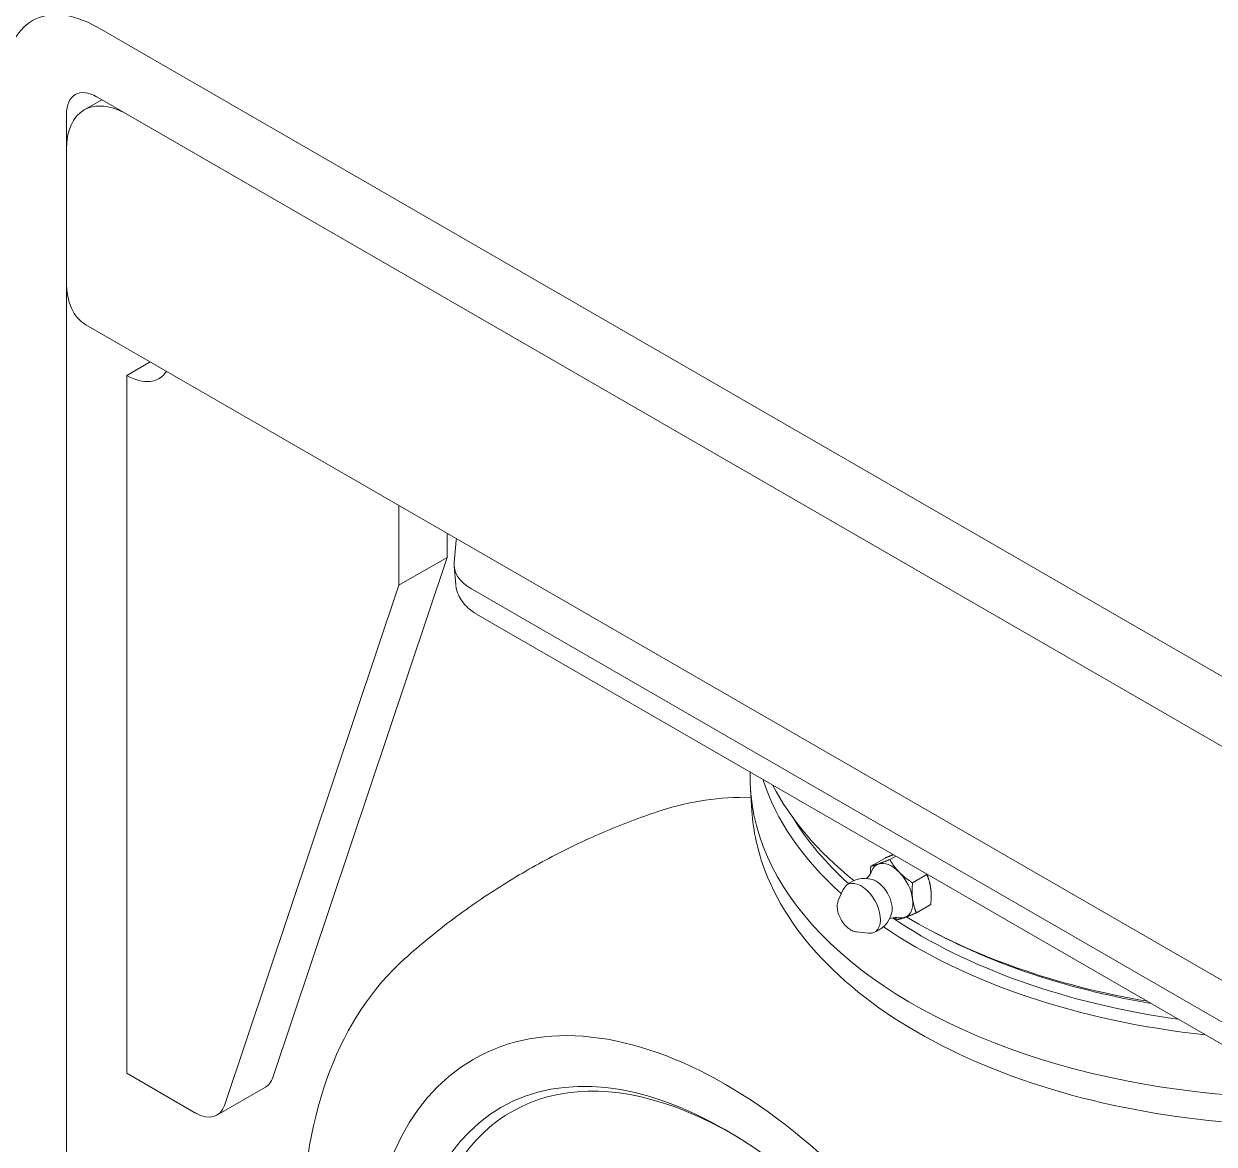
# Model space of a CAD drawing. Header units: millimetres. Extents: x 36 to 2484, y 36 to 1746.
# Drawn here: x 426 to 565.2, y 1102.6 to 1233.7 of the extents above; entities that cross this region are included whole.
import ezdxf

# ---------------------------------------------------------------- set-up
doc = ezdxf.new("R2010")
doc.units = ezdxf.units.MM
doc.header["$LTSCALE"] = 6
doc.layers.add('굵은실선_A3', color=7, linetype='Continuous', lineweight=18)

msp = doc.modelspace()

# ---------------------------------------------------------------- linework, layer by layer
at = {"layer": '굵은실선_A3'}
for p, q in [((572.421, 1153.702), (434.535, 1233.31)), ((433.071, 1223.599), (435.142, 1224.795)), ((434.535, 1225.145), (572.421, 1145.537)), ((431, 1084.3), (431, 1223.104)), ((438.071, 1223.104), (572.421, 1145.537)), ((431, 1203.508), (431, 1219.022)), ((433.278, 1198.473), (574.699, 1116.823)), ((440.805, 1194.127), (438.071, 1192.548)), ((438.071, 1192.548), (438.071, 1110.899)), ((469.891, 1167.991), (469.891, 1177.334)), ((475.548, 1174.068), (475.548, 1171.257)), ((476.526, 1172.813), (476.33, 1170.651)), ((475.548, 1171.257), (455.128, 1110.405)), ((475.548, 1171.257), (469.891, 1167.991)), ((476.33, 1170.229), (476.526, 1168.067)), ((449.471, 1107.139), (469.891, 1167.991)), ((478.369, 1167.586), (571.014, 1114.098)), ((571.426, 1111.251), (478.974, 1164.628)), ((511.164, 1141.615), (511.001, 1144.146)), ((528.002, 1136.322), (527.295, 1135.913)), ((526.753, 1136.09), (525.073, 1135.12)), ((531.642, 1134.159), (529.962, 1133.19)), ((521.279, 1131.127), (521.859, 1132.408)), ((532.088, 1130.642), (530.409, 1129.673)), ((523.41, 1127.435), (524.81, 1127.297)), ((533.274, 1126.985), (532.572, 1127.348)), ((438.071, 1110.899), (446.108, 1106.258)), ((454.265, 1109.277), (448.608, 1106.011))]:
    msp.add_line(p, q, dxfattribs=at)
for start, end in [(74.84405, 133.06797), (286.93203, 345.15595)]:
    msp.add_arc((524.37, 1130.45), 3.25, start, end, dxfattribs=at)
for centre, major_axis, ratio, start_param, end_param in [((431.707, 1234.943), (5.5, 9.526), 0.5773503, 0.7853982, 2.3561945), ((434.535, 1221.063), (-7.5, 12.99), 0.5773503, 5.4977871, 7.0685835), ((434.535, 1221.063), (-2.5, 4.33), 0.5773503, 5.4977871, 7.0685835), ((438.071, 1214.939), (-5, 8.66), 0.5773503, 5.4977871, 7.0685835), ((438.778, 1207.999), (-5.5, -9.526), 0.5773503, 5.4977871, 6.2831853), ((438.071, 1198.672), (3.75, -6.495), 0.5773503, 5.4977871, 6.5628512), ((483.339, 1170.44), (-7.019, 0), 0.575771, 6.2309684, 7.0672139), ((575.957, 1145.537), (65, 0), 0.5773503, 3.1250352, 6.2997428), ((575.957, 1152.07), (-64.581, 0), 0.5773503, 0.1825332, 0.571328), ((575.957, 1155.334), (-65.052, 0), 0.5773503, 0.2887591, 0.6222906), ((575.957, 1152.885), (-63.528, 0), 0.5773503, 0.3366319, 0.5700744), ((527.52, 1132.269), (-1.75, 3.031), 0.5773503, 6.1781567, 6.7281842), ((527.52, 1132.269), (-1.75, 3.031), 0.5773503, 5.1309591, 6.1781567), ((523.946, 1130.205), (-1.597, 2.766), 0.5773503, 2.7490534, 6.6757246), ((525.7, 1131.218), (1.325, -2.295), 0.5773503, 0.5259592, 2.6156334), ((527.52, 1132.269), (1.75, -3.031), 0.5773503, 0.9421689, 1.9893664), ((527.52, 1132.269), (1.75, -3.031), 0.5773503, 6.1781567, 7.2253542), ((527.52, 1132.269), (1.75, -3.031), 0.5773503, 5.8381864, 6.1781567), ((575.957, 1155.334), (-65.052, 0), 0.5773503, 0.7694258, 1.2820372), ((575.957, 1152.07), (64.581, 0), 0.5773503, 3.8415702, 4.5298558), ((575.957, 1152.885), (-63.528, 0), 0.5773503, 0.7061487, 1.3343371), ((575.957, 1154.518), (64, 0), 0.5773503, 3.98233, 4.4260325), ((508.781, 1061.845), (-25.724, 44.555), 0.5773503, 5.4515554, 10.2564079), ((451.765, 1113.607), (2.5, -4.33), 0.5773503, 0, 0.471533), ((446.108, 1110.341), (2.5, -4.33), 0.5773503, 5.4977871, 6.7547183)]:
    msp.add_ellipse(centre, major_axis=major_axis, ratio=ratio, start_param=start_param, end_param=end_param, dxfattribs=at)
for major_axis in [(-29.5, 51.095), (-26.25, 45.466)]:
    msp.add_ellipse((508.074, 1061.438), major_axis=major_axis, ratio=0.5773503, dxfattribs=at)
for points in [[(476.527, 1172.808), (476.545, 1173.019), (476.584, 1173.23), (476.64, 1173.437)], [(500.571, 1141.657), (503.88, 1142.749), (507.421, 1143.249), (511.063, 1143.185)]]:
    msp.add_open_spline(points, degree=3, dxfattribs=at)
for points, knots in [([(478.941, 1164.649), (478.367, 1164.986), (477.859, 1165.405), (477.058, 1166.379), (476.753, 1166.954), (476.579, 1167.689), (476.555, 1167.822), (476.539, 1167.955)], [0.00515349, 0.00515349, 0.00515349, 0.00515349, 0.22803298, 0.22803298, 0.44994047, 0.44994047, 0.49808714, 0.49808714, 0.49808714, 0.49808714]), ([(470.639, 1124.376), (472.335, 1125.89), (474.113, 1127.353), (477.812, 1130.149), (479.732, 1131.481), (483.687, 1133.988), (485.722, 1135.163), (489.87, 1137.334), (491.984, 1138.331), (496.255, 1140.137), (498.411, 1140.945), (500.571, 1141.657)], [0.66598031, 0.66598031, 0.66598031, 0.66598031, 0.71374745, 0.71374745, 0.76151459, 0.76151459, 0.80928173, 0.80928173, 0.85704888, 0.85704888, 0.90481602, 0.90481602, 0.90481602, 0.90481602]), ([(640.749, 1141.615), (640.493, 1137.619), (639.179, 1133.667), (634.575, 1126.129), (631.208, 1122.56), (622.712, 1116.165), (617.533, 1113.362), (605.947, 1108.865), (599.541, 1107.173), (586.166, 1105.062), (579.201, 1104.639), (565.399, 1105.095), (558.564, 1105.973), (545.691, 1108.951), (539.655, 1111.053), (528.984, 1116.3), (524.352, 1119.449), (517.02, 1126.509), (514.306, 1130.422), (511.844, 1136.858), (511.317, 1139.23), (511.164, 1141.615)], [2.3932609, 2.3932609, 2.3932609, 2.3932609, 2.6951956, 2.6951956, 3.0104956, 3.0104956, 3.3350372, 3.3350372, 3.6600508, 3.6600508, 3.9842027, 3.9842027, 4.3080994, 4.3080994, 4.6325154, 4.6325154, 4.9577524, 4.9577524, 5.2804959, 5.2804959, 5.4607208, 5.4607208, 5.4607208, 5.4607208]), ([(525.187, 1134.57), (525.171, 1134.528), (525.15, 1134.476), (525.09, 1134.356), (525.053, 1134.286), (524.957, 1134.135), (524.899, 1134.054), (524.761, 1133.884), (524.681, 1133.797), (524.585, 1133.705), (524.58, 1133.699), (524.574, 1133.694)], [0.34039925, 0.34039925, 0.34039925, 0.34039925, 0.41645244, 0.41645244, 0.49250563, 0.49250563, 0.56855882, 0.56855882, 0.644612, 0.644612, 0.64944339, 0.64944339, 0.64944339, 0.64944339]), ([(523.41, 1127.435), (523.238, 1127.452), (523.061, 1127.506), (522.702, 1127.68), (522.519, 1127.804), (522.171, 1128.109), (522.006, 1128.289), (521.712, 1128.684), (521.583, 1128.899), (521.369, 1129.345), (521.285, 1129.575), (521.173, 1130.03), (521.144, 1130.255), (521.149, 1130.679), (521.182, 1130.878), (521.258, 1131.079), (521.268, 1131.103), (521.279, 1131.127)], [4.3195301, 4.3195301, 4.3195301, 4.3195301, 4.6316013, 4.6316013, 4.9648094, 4.9648094, 5.2986723, 5.2986723, 5.6303435, 5.6303435, 5.9617821, 5.9617821, 6.2951225, 6.2951225, 6.6294101, 6.6294101, 6.6760442, 6.6760442, 6.6760442, 6.6760442]), ([(527.281, 1129.005), (527.288, 1129.007), (527.296, 1129.009), (527.424, 1129.046), (527.539, 1129.072), (527.755, 1129.106), (527.855, 1129.116), (528.033, 1129.123), (528.112, 1129.122), (528.247, 1129.113), (528.302, 1129.105), (528.346, 1129.098)], [4.06294559, 4.06294559, 4.06294559, 4.06294559, 4.06777698, 4.06777698, 4.14383016, 4.14383016, 4.21988335, 4.21988335, 4.29593654, 4.29593654, 4.37198973, 4.37198973, 4.37198973, 4.37198973]), ([(543.862, 997.548), (539.432, 996.086), (534.591, 995.691), (524.189, 996.919), (518.59, 998.728), (507.237, 1004.454), (501.484, 1008.473), (490.568, 1018.234), (485.407, 1023.975), (476.181, 1036.567), (472.111, 1043.409), (465.436, 1057.547), (462.829, 1064.838), (459.349, 1079.208), (458.482, 1086.283), (458.669, 1099.547), (459.726, 1105.74), (463.807, 1116.395), (466.774, 1120.924), (470.631, 1124.37), (470.635, 1124.373), (470.639, 1124.376)], [4.0464087, 4.0464087, 4.0464087, 4.0464087, 4.3337544, 4.3337544, 4.649286, 4.649286, 4.9801187, 4.9801187, 5.3108723, 5.3108723, 5.6399273, 5.6399273, 5.9688599, 5.9688599, 6.299326, 6.299326, 6.6306331, 6.6306331, 6.9488756, 6.9488756, 6.9491656, 6.9491656, 6.9491656, 6.9491656])]:
    msp.add_open_spline(points, degree=3, knots=knots, dxfattribs=at)
for points, weights in [([(527.726, 1136.481), (527.318, 1136.325), (526.753, 1136.09)], [1.01639385912, 1.02597952578, 1]), ([(525.023, 1134.24), (525.029, 1134.648), (525.073, 1135.12)], [1.01862216068, 1.01638088942, 1]), ([(525.073, 1135.12), (525.448, 1135.205), (525.963, 1135.389)], [1, 1.0379548493, 1]), ([(525.963, 1135.389), (526.478, 1135.573), (527.295, 1135.913)], [1, 1.0379548493, 1]), ([(527.295, 1135.913), (527.788, 1135.056), (528.408, 1134.424)], [1, 1.0379548493, 1]), ([(528.408, 1134.424), (529.027, 1133.792), (529.962, 1133.19)], [1, 1.0379548493, 1]), ([(531.642, 1134.159), (531.615, 1134.206), (531.587, 1134.252)], [1, 1.00200842664, 1.00380429664]), ([(532.086, 1132.528), (531.982, 1133.345), (531.642, 1134.159)], [1, 1.0379548493, 1]), ([(529.962, 1133.19), (529.861, 1132.12), (529.964, 1131.304)], [1, 1.0379548493, 1]), ([(532.088, 1130.642), (532.189, 1131.712), (532.086, 1132.528)], [1, 1.0379548493, 1]), ([(529.964, 1131.304), (530.068, 1130.488), (530.409, 1129.673)], [1, 1.0379548493, 1]), ([(529.077, 1129.149), (528.561, 1128.964), (528.187, 1128.879)], [1, 1.0379548493, 1]), ([(530.409, 1129.673), (529.592, 1129.333), (529.077, 1129.149)], [1, 1.0379548493, 1]), ([(528.187, 1128.879), (528.005, 1128.997), (527.838, 1129.113)], [1, 1.00717889596, 1.01164211537])]:
    msp.add_rational_spline(points, weights, degree=2, dxfattribs=at)

doc.saveas('drawing.dxf')
